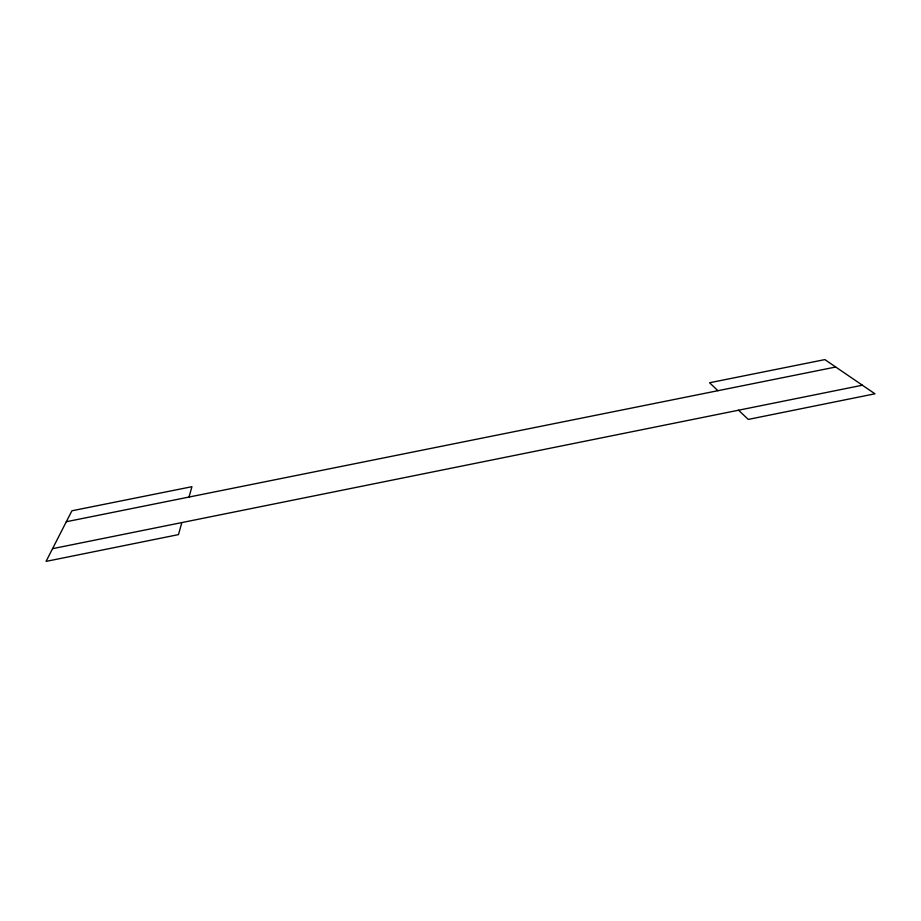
<?xml version="1.0" encoding="UTF-8"?>
<svg xmlns="http://www.w3.org/2000/svg" width="921" height="921" viewBox="0 0 921 921"><rect width="100%" height="100%" fill="white"/><g stroke="black" fill="none" stroke-linecap="round" stroke-linejoin="round"><path stroke-width="1.38" d="M862.39 385.22L181.84 522.575L178.455 534.617L46.05 561.396L71.907 510.787L191.936 486.691L189.024 497.052L66.312 521.735M181.84 522.575L52.543 548.674M189.024 497.052L835.715 367.019M717.943 390.7L709.561 382.756L824.871 359.604L874.95 393.797L748.266 419.412L738.561 410.213"/></g></svg>
